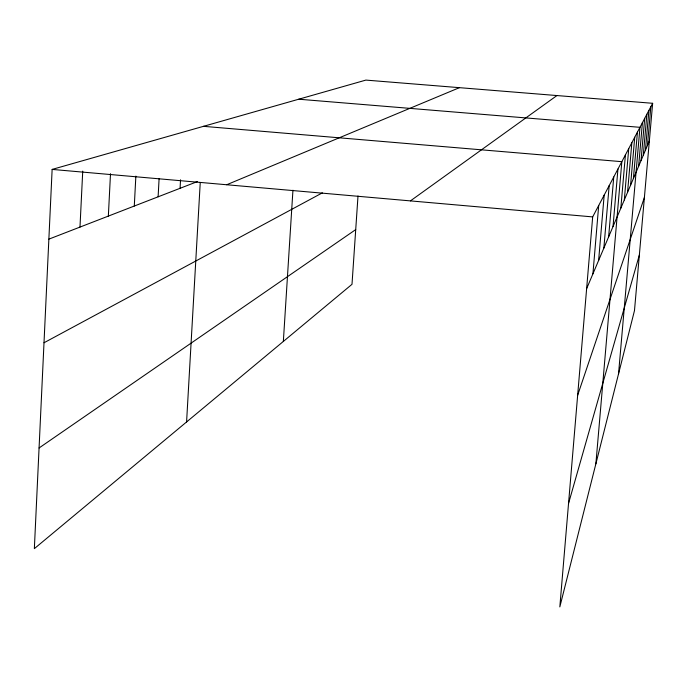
<?xml version="1.0" encoding="UTF-8"?>
<svg xmlns="http://www.w3.org/2000/svg" width="687" height="687" viewBox="0 0 687 687"><rect width="100%" height="100%" fill="white"/><g stroke="black" fill="none" stroke-linecap="round" stroke-linejoin="round"><path stroke-width="1.03" d="M652.65 103.299L592.675 216.903L559.828 606.904L634.479 310.601L652.65 103.299L365.879 80.096L52.135 169.414L34.35 548.638L352.002 284.306L358.004 195.993M79.984 227.079L82.732 171.115M108.348 216.096L110.504 173.691M134.291 206.04L135.863 176.112M158.113 196.808L159.092 178.732M180.071 188.298L180.544 179.814M186.581 421.964L200.243 182.553M283.345 341.439L292.945 190.205M592.924 273.847L598.703 205.473M598.635 260.39L604.174 195.108M603.856 248.119L609.171 185.645M608.63 236.869L613.749 176.98M613.027 226.53L617.948 169.019M595.878 463.819L621.829 161.677L203.455 126.331M620.833 208.152L625.419 154.876M624.311 199.96L628.742 148.572M627.549 192.326L631.842 142.707M630.58 185.207L634.736 137.228M633.405 178.551L637.433 132.119M618.532 373.908L639.966 127.318L298.725 99.211M638.618 166.288L642.414 122.69M641.023 160.621L644.707 118.336M643.29 155.296L646.871 114.24M645.419 150.273L648.906 110.384M647.437 145.524L650.829 106.743M568.544 503.442L639.348 255.083M577.655 395.248L644.397 197.435M586.629 288.66L649.344 141.041M410.431 200.887L556.942 95.553M39.073 447.976L355.72 229.604M44.002 342.761L322.366 192.849M226.693 184.751L459.448 87.661M48.863 239.145L197.47 181.557M52.135 169.414L592.675 216.903"/></g></svg>
